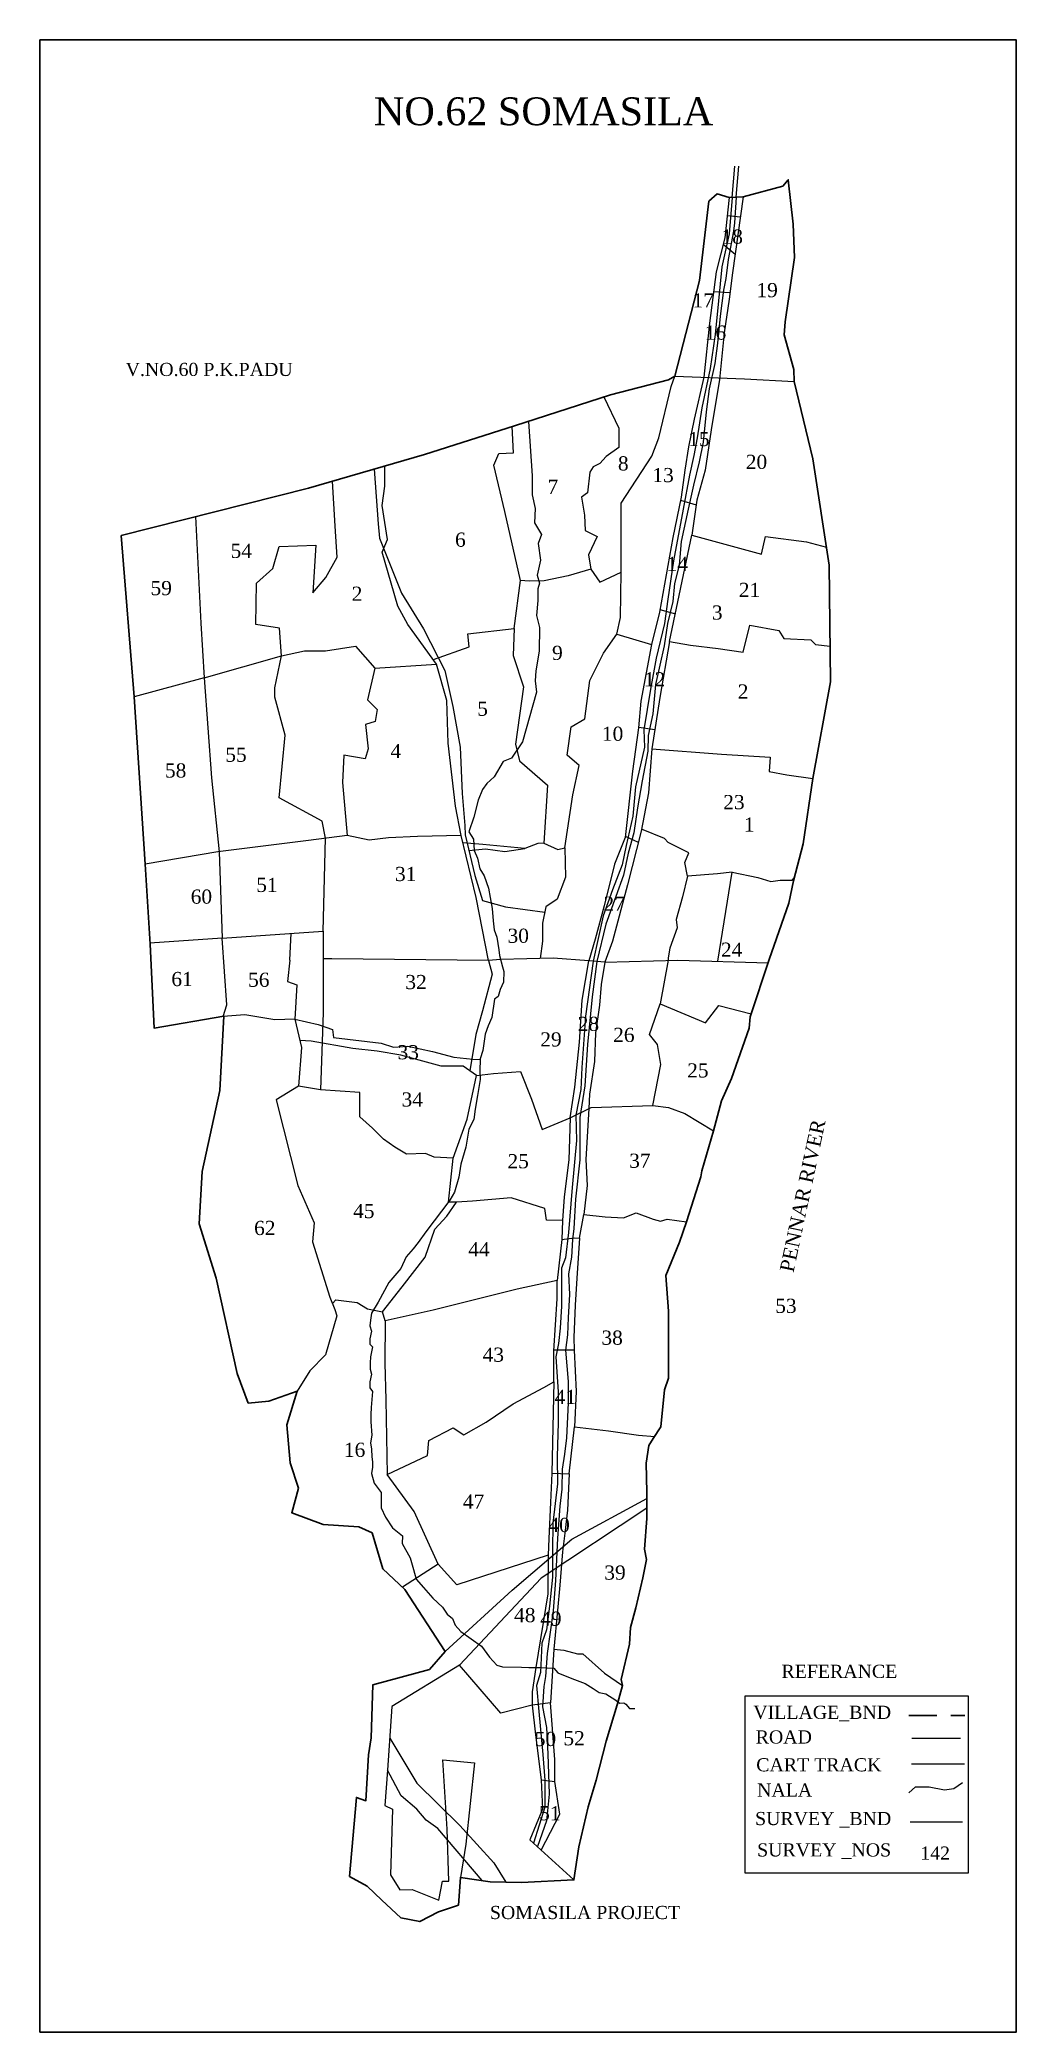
# Model space of a CAD drawing. Header units: millimetres. Extents: x 7.1 to 24.6, y 2.2 to 37.9.
import ezdxf

# ---------------------------------------------------------------- set-up
doc = ezdxf.new("R2010")
doc.units = ezdxf.units.MM
doc.header["$MEASUREMENT"] = 0
doc.linetypes.add('ACAD_ISO02W100', pattern=[15, 12, -3])
doc.linetypes.add('BORDER', pattern=[1.75, 0.5, -0.25, 0.5, -0.25, 0, -0.25])
for name, color, linetype in [('CARTTRACK', 30, 'ACAD_ISO02W100'), ('NALA', 4, 'Continuous'), ('SURVEY_BND', 7, 'Continuous'), ('SURVEY_NO', 7, 'Continuous'), ('TEXT', 7, 'Continuous')]:
    doc.layers.add(name, color=color, linetype=linetype)
doc.layers.add('ROAD', color=1, linetype='Continuous', lineweight=25)
doc.layers.add('VILL_BOUNDARY', color=6, linetype='BORDER', lineweight=30)
doc.styles.get("Standard").update_dxf_attribs({"font": 'TIMES.TTF', "height": 1})

msp = doc.modelspace()

# ---------------------------------------------------------------- linework, layer by layer
at = {"linetype": 'ByBlock', "lineweight": 30}
msp.add_lwpolyline([(7.092, 37.943), (24.6, 37.943), (24.6, 2.213), (7.092, 2.213)], close=True, dxfattribs=at)
msp.add_lwpolyline([(19.74, 8.247), (23.74, 8.247), (23.74, 5.066), (19.74, 5.066)], close=True)
at = {"layer": 'CARTTRACK', "linetype": 'ByBlock'}
for points in [[(13.085, 30.246), (13.158, 29.261), (13.182, 29.007), (13.576, 28.017), (13.969, 27.379), (14.352, 26.634), (14.496, 25.99), (14.628, 25.256), (14.668, 24.428), (14.71, 23.853), (14.72, 23.683), (14.892, 22.957), (15.032, 22.509), (15.44, 22.397), (16.147, 22.3)], [(14.787, 23.402), (15.082, 23.437), (15.429, 23.386), (15.787, 23.44)]]:
    msp.add_lwpolyline(points, dxfattribs=at)
at = {"layer": 'CARTTRACK', "ltscale": 0.1}
msp.add_lwpolyline([(22.724, 7.022), (23.675, 7.022)], dxfattribs=at)
at = {"layer": 'NALA', "linetype": 'ByBlock'}
msp.add_lwpolyline([(15.855, 31.1), (15.923, 30.123), (15.918, 29.784), (15.975, 29.537), (15.96, 29.283), (16.086, 29.073), (16.025, 28.913), (16.069, 28.613), (16.011, 28.342), (16.051, 28.197), (16.022, 28.096), (16.022, 27.891), (16, 27.622), (16.054, 27.402), (16.043, 26.979), (15.986, 26.625), (15.975, 26.448), (16, 26.245), (15.745, 25.353), (15.547, 25.059), (15.4, 25.003), (15.238, 24.723), (15.11, 24.608), (15.027, 24.5), (14.951, 24.309), (14.874, 24.005), (14.787, 23.742), (14.866, 23.606), (14.878, 23.407), (14.942, 23.27), (14.982, 23.075), (15.062, 22.951), (15.138, 22.732), (15.166, 22.561), (15.202, 22.365), (15.221, 22.142), (15.24, 21.98), (15.288, 21.849), (15.324, 21.622), (15.333, 21.519), (15.391, 21.318), (15.411, 21.237), (15.407, 21.042), (15.348, 20.914), (15.311, 20.789), (15.243, 20.737), (15.196, 20.412), (15.13, 20.262), (15.08, 20.112), (15.033, 19.816), (14.987, 19.666), (14.979, 19.45), (14.987, 19.297), (14.94, 19.011), (14.9, 18.768), (14.873, 18.579), (14.785, 18.407), (14.731, 18.086), (14.64, 17.779), (14.605, 17.546), (14.529, 17.278), (14.445, 17.131), (14.011, 16.566), (13.876, 16.376), (13.789, 16.258), (13.661, 16.117), (13.564, 15.906), (13.349, 15.659), (13.159, 15.303), (13.041, 15.106), (13.022, 14.983), (13.007, 14.878), (13.041, 14.784), (13.009, 14.646), (13.009, 14.554), (13.055, 14.502), (13.024, 14.325), (13.014, 14.218), (13.014, 14.102), (13.041, 14.012), (13.009, 13.874), (13.009, 13.768), (13.055, 13.7), (13.031, 13.418), (13.029, 13.287), (13.026, 13.161), (13.046, 12.918), (13.021, 12.782), (13.038, 12.668), (13.046, 12.53), (13.058, 12.44), (13.06, 12.343), (13.038, 12.234), (13.087, 12.057), (13.211, 11.891), (13.211, 11.76), (13.213, 11.615), (13.288, 11.45), (13.417, 11.26), (13.594, 11.114), (13.587, 10.979), (13.73, 10.722), (13.793, 10.508), (13.841, 10.338), (13.97, 10.188), (14.14, 9.998), (14.312, 9.836), (14.397, 9.707), (14.492, 9.634), (14.54, 9.513), (14.64, 9.401), (15.012, 9.133), (15.158, 8.939), (15.284, 8.793), (15.386, 8.764), (15.727, 8.759), (15.863, 8.754), (16.067, 8.754), (16.311, 8.74), (16.381, 8.656), (16.63, 8.556), (16.871, 8.463), (17.012, 8.377), (17.124, 8.305), (17.244, 8.279), (17.423, 8.167), (17.489, 8.114), (17.566, 8.12), (17.599, 8.097), (17.665, 8.017), (17.759, 8.018)], dxfattribs=at)
at = {"layer": 'NALA'}
msp.add_lwpolyline([(22.675, 6.506), (22.793, 6.61), (23.04, 6.61), (23.04, 6.61), (23.314, 6.558), (23.314, 6.558), (23.483, 6.584), (23.64, 6.688)], dxfattribs=at)
at = {"layer": 'ROAD', "linetype": 'ByBlock'}
for points in [[(19.506, 35.116), (19.553, 35.68)], [(19.579, 35.12), (19.627, 35.678)], [(19.506, 35.116), (19.456, 34.463), (19.322, 33.871), (19.26, 33.26), (19.205, 32.66), (19.113, 32.047), (18.965, 31.345), (18.878, 30.808), (18.817, 30.487), (18.742, 30.137), (18.629, 29.525), (18.454, 28.598), (18.352, 27.911), (18.292, 27.473), (18.143, 26.853), (18.044, 26.3), (17.92, 25.568), (17.933, 25.256), (17.775, 24.548), (17.727, 24.022), (17.605, 23.495), (17.535, 23.149), (17.361, 22.698), (17.191, 22.235), (17.017, 21.421), (16.879, 20.433), (16.81, 19.515), (16.794, 19.118), (16.702, 18.66), (16.718, 18.205), (16.635, 17.362), (16.573, 16.551), (16.518, 16.097), (16.449, 15.915), (16.448, 15.23), (16.425, 14.837), (16.392, 14.562), (16.347, 14.324), (16.387, 13.696), (16.389, 13.147), (16.368, 12.531), (16.375, 12.046), (16.288, 11.342), (16.283, 10.852), (16.283, 10.371), (16.231, 9.851), (16.18, 9.425), (16.095, 9.188), (16.072, 8.66), (15.998, 8.427), (16.041, 7.964), (16.109, 7.191), (16.146, 6.729), (16.149, 6.245), (15.944, 5.603)], [(19.579, 35.12), (19.546, 34.662), (19.53, 34.511), (19.438, 34.002), (19.395, 33.663), (19.35, 33.455), (19.291, 32.987), (19.243, 32.503), (19.194, 32.138), (19.096, 31.682), (19.042, 31.272), (18.989, 30.73), (18.917, 30.378), (18.815, 29.956), (18.719, 29.528), (18.595, 28.947), (18.558, 28.525), (18.473, 28.195), (18.44, 27.872), (18.345, 27.473), (18.287, 27.073), (18.132, 26.383), (18.083, 25.854), (18, 25.468), (17.993, 25.186), (17.892, 24.657), (17.811, 24.167), (17.745, 23.724), (17.64, 23.354), (17.561, 22.963), (17.418, 22.58), (17.244, 22.084), (17.078, 21.416), (16.999, 20.778), (16.912, 19.926), (16.867, 19.185), (16.774, 18.614), (16.774, 17.857), (16.695, 17.151), (16.67, 16.624), (16.645, 16.43), (16.627, 16.111), (16.572, 15.814), (16.588, 15.443), (16.563, 15.027), (16.554, 14.721), (16.518, 14.441), (16.566, 13.88), (16.566, 13.498), (16.538, 12.873), (16.5, 12.578), (16.456, 12.308), (16.453, 11.95), (16.418, 11.645), (16.372, 11.073), (16.339, 10.313), (16.296, 9.766), (16.192, 9.006), (16.159, 8.591), (16.128, 8.41), (16.105, 8.047), (16.176, 7.678), (16.202, 7.205), (16.227, 6.483), (16.179, 6.004), (16.013, 5.541)]]:
    msp.add_lwpolyline(points, dxfattribs=at)
at = {"layer": 'ROAD', "ltscale": 0.01}
msp.add_lwpolyline([(22.726, 7.486), (23.601, 7.486)], dxfattribs=at)
at = {"layer": 'SURVEY_BND', "linetype": 'ByBlock'}
for points in [[(19.453, 35.113), (19.376, 34.394), (19.219, 33.785), (19.102, 32.862), (18.997, 31.891), (18.825, 31.14), (18.722, 30.642), (18.656, 30.225), (18.59, 29.743), (18.444, 29.018), (18.203, 27.677), (18.06, 27.098), (17.867, 26.081), (17.83, 25.602), (17.717, 24.826), (17.589, 23.637), (17.396, 23.157), (17.212, 22.41), (17.053, 21.817), (16.934, 21.428), (16.297, 21.473), (15.353, 21.448), (15.135, 21.433), (14.915, 22.559), (14.645, 23.671), (13.863, 23.654), (13.343, 23.632), (12.995, 23.59), (12.604, 23.673)], [(19.704, 35.127), (19.514, 33.764), (19.451, 33.293), (19.365, 32.691), (19.279, 31.85), (19.133, 30.948), (19.021, 30.223), (18.875, 29.688), (18.782, 29.058), (20.03, 28.721), (20.106, 29.035), (20.838, 28.939), (21.198, 28.847)], [(19.419, 34.792), (19.655, 34.77)], [(19.347, 34.278), (19.561, 34.102)], [(19.174, 33.428), (19.468, 33.415)], [(17.203, 31.538), (17.472, 30.982), (17.472, 30.633), (17.247, 30.471), (17.136, 30.344), (17.012, 30.285), (16.953, 30.19), (16.911, 29.817), (16.807, 29.741), (16.858, 29.419), (16.87, 29.144), (17.086, 29.036), (16.931, 28.71), (16.972, 28.452), (17.131, 28.218), (17.515, 28.398), (17.519, 29.632), (18.064, 30.477), (18.191, 30.807), (18.415, 31.724), (18.477, 31.909), (19.729, 31.865), (20.62, 31.814)], [(14.148, 26.828), (14.791, 27.058), (14.765, 27.292), (15.597, 27.384), (15.711, 28.246), (15.433, 29.485), (15.231, 30.317), (15.325, 30.524), (15.585, 30.537), (15.564, 31.006)], [(10.038, 26.499), (11.424, 26.897), (11.388, 27.395), (10.963, 27.458), (10.977, 28.197), (11.269, 28.464), (11.381, 28.857), (12.043, 28.88), (11.99, 28.025), (12.219, 28.303), (12.421, 28.665), (12.386, 29.22), (12.339, 30.029)], [(11.424, 26.897), (11.837, 26.987), (12.215, 26.983), (12.754, 27.07), (13.097, 26.675), (14.207, 26.748), (13.689, 27.456), (13.511, 27.784), (13.394, 28.197), (13.229, 28.753), (13.325, 28.98), (13.233, 29.593), (13.277, 29.938), (13.278, 30.302)], [(18.579, 29.687), (18.863, 29.606)], [(9.885, 29.392), (9.976, 27.483), (10.038, 26.499), (8.785, 26.162)], [(18.385, 27.152), (18.782, 29.058)], [(16.972, 28.452), (16.566, 28.332), (16.136, 28.239), (15.867, 28.234), (15.711, 28.246)], [(17.441, 27.283), (17.503, 27.584), (17.515, 28.398)], [(18.212, 27.725), (18.489, 27.649)], [(15.597, 27.384), (15.577, 26.902), (15.764, 26.341), (15.624, 25.309), (15.693, 25.013), (16.193, 24.576), (16.129, 23.534), (16.022, 23.53), (15.787, 23.44), (15.036, 23.512), (14.675, 23.544)], [(16.129, 23.534), (16.378, 23.42), (16.504, 23.45), (16.648, 24.402), (16.764, 24.929), (16.546, 25.117), (16.621, 25.62), (16.867, 25.765), (16.956, 26.456), (17.202, 26.944), (17.441, 27.283), (18.06, 27.098)], [(18.385, 27.152), (18.761, 27.086), (19.255, 27.025), (19.707, 26.959), (19.825, 27.444), (20.346, 27.348), (20.434, 27.208), (20.915, 27.183), (21.004, 27.102), (21.262, 27.069)], [(10.362, 21.834), (12.174, 21.961), (12.217, 23.625), (12.156, 23.929), (11.383, 24.352), (11.491, 25.476), (11.305, 26.157), (11.305, 26.321), (11.424, 26.897)], [(18.385, 27.152), (18.211, 26.149), (18.069, 25.226), (19.313, 25.135), (20.189, 25.076), (20.172, 24.824), (20.489, 24.759), (20.954, 24.699)], [(13.097, 26.675), (12.965, 26.109), (13.142, 25.932), (13.106, 25.718), (12.934, 25.663), (12.977, 25.227), (12.928, 25.05), (12.543, 25.117), (12.519, 24.622), (12.604, 23.673), (11.91, 23.586), (10.283, 23.379), (8.979, 23.161)], [(10.038, 26.499), (10.167, 24.709), (10.309, 23.383), (10.362, 21.834), (9.066, 21.741)], [(14.645, 23.671), (14.548, 24.202), (14.412, 25.33), (14.39, 26.092), (14.207, 26.748)], [(17.831, 25.619), (18.123, 25.573)], [(18.069, 25.226), (18.006, 24.44), (17.874, 23.754), (17.627, 22.79), (17.362, 21.778), (17.223, 21.404), (16.934, 21.428)], [(17.591, 23.659), (17.822, 23.553)], [(19.505, 23.017), (19.245, 22.988), (18.708, 22.944), (18.658, 23.192), (18.731, 23.362), (18.359, 23.547), (18.295, 23.622), (17.881, 23.79)], [(16.504, 23.45), (16.517, 22.929), (16.37, 22.529), (16.165, 22.392), (16.108, 22.102), (16.104, 21.78), (16.066, 21.467)], [(18.708, 22.944), (18.616, 22.573), (18.5, 22.166), (18.52, 22.02), (18.39, 21.653), (18.362, 21.478), (18.362, 21.435), (18.216, 20.652), (19.027, 20.314), (19.266, 20.626), (19.846, 20.473)], [(19.25, 21.419), (19.505, 23.017), (19.97, 22.92), (20.198, 22.849), (20.366, 22.872), (20.582, 22.872), (20.623, 22.919)], [(11.576, 21.437), (11.532, 21.057), (11.699, 20.994), (11.667, 20.38), (11.303, 20.365), (10.769, 20.459), (10.378, 20.43), (10.443, 20.639), (10.362, 21.834)], [(11.576, 21.437), (11.597, 21.92)], [(12.174, 21.961), (12.174, 20.501), (12.127, 19.113)], [(15.135, 21.433), (12.328, 21.464), (12.174, 21.459)], [(17.223, 21.404), (18.532, 21.44), (20.154, 21.393)], [(15.135, 21.433), (15.204, 21.189), (15.031, 20.529), (14.91, 20.105), (14.802, 19.454)], [(16.6, 18.609), (16.684, 19.163), (16.768, 19.967), (16.816, 20.72), (16.934, 21.428)], [(17.223, 21.404), (17.156, 21.004), (17.128, 20.631), (17.056, 20.132), (17.041, 19.619), (16.949, 19.032), (16.936, 18.777), (16.88, 17.862), (16.904, 17.394), (16.848, 16.878), (17.232, 16.836), (17.56, 16.818), (17.784, 16.906), (18.092, 16.79), (18.22, 16.757), (18.342, 16.791), (18.686, 16.748)], [(11.667, 20.38), (11.785, 19.871), (11.729, 19.177), (11.332, 18.936), (11.72, 17.396), (12.009, 16.725), (11.981, 16.385), (12.293, 15.393), (12.381, 15.17), (12.418, 15.061), (12.214, 14.357), (11.934, 14.072), (11.708, 13.71)], [(11.667, 20.38), (12.081, 20.287), (12.341, 20.193), (12.356, 20.054), (13.213, 19.951), (13.434, 19.879), (13.689, 19.897), (14.134, 19.8), (14.516, 19.7), (14.858, 19.661), (14.986, 19.656)], [(14.921, 19.37), (15.224, 19.405), (15.711, 19.441), (15.906, 18.944), (16.099, 18.399), (16.6, 18.609), (16.977, 18.797), (18.084, 18.833), (18.23, 19.568), (18.168, 19.924), (18.023, 20.107), (18.216, 20.652)], [(14.503, 17.885), (14.754, 18.584), (14.921, 19.37), (14.683, 19.538), (14.288, 19.538), (13.568, 19.737), (13.143, 19.803), (12.706, 19.854), (11.957, 19.988), (11.756, 19.998)], [(12.337, 15.282), (12.4, 15.346), (12.78, 15.298), (12.97, 15.183), (13.239, 15.13), (13.592, 15.579), (14.004, 16.11), (14.176, 16.616), (14.393, 16.846), (14.562, 17.1), (14.421, 17.1), (14.503, 17.885), (14.164, 17.904), (14.006, 17.971), (13.669, 17.961), (13.456, 18.085), (13.256, 18.228), (13.055, 18.424), (12.827, 18.63), (12.827, 19.066), (12.127, 19.113), (11.729, 19.177)], [(16.6, 18.609), (16.577, 17.857), (16.495, 17.193), (16.462, 16.772), (16.176, 16.777), (16.147, 16.986), (15.542, 17.174), (14.848, 17.116), (14.562, 17.1)], [(18.084, 18.833), (18.366, 18.793), (18.657, 18.691), (19.173, 18.377)], [(16.462, 16.772), (16.454, 16.431), (16.673, 16.46), (16.77, 16.453), (16.848, 16.878)], [(16.77, 16.453), (16.719, 15.734), (16.69, 15.248), (16.665, 14.668), (16.675, 14.441), (16.307, 14.441)], [(16.454, 16.431), (16.367, 15.696), (15.65, 15.536), (14.143, 15.161), (13.284, 14.972), (13.239, 15.13)], [(13.284, 14.972), (13.277, 14.212), (13.297, 13.55), (13.321, 12.216), (14.044, 12.553), (14.069, 12.821), (14.503, 13.05), (14.694, 12.923), (15.097, 13.151), (15.577, 13.483), (16.129, 13.777), (16.307, 13.874), (16.307, 14.433), (16.367, 15.364), (16.367, 15.696)], [(16.675, 14.441), (16.712, 13.701), (16.677, 13.068), (17.287, 12.995), (17.828, 12.922), (18.119, 12.898)], [(16.307, 13.874), (16.273, 12.235), (16.582, 12.228), (16.677, 13.068)], [(16.273, 12.235), (16.251, 11.712), (16.218, 11.068), (16.206, 10.77), (14.57, 10.235), (14.236, 10.608), (13.803, 11.548), (13.321, 12.216)], [(16.582, 12.228), (16.552, 11.576), (16.505, 11.161), (16.463, 10.824), (16.414, 10.228), (16.377, 9.776), (16.311, 9.082), (16.489, 9.065), (16.732, 8.995), (16.829, 8.995), (17.219, 8.653), (17.541, 8.429)], [(17.977, 11.61), (16.08, 10.356), (14.617, 8.794), (13.406, 8.055)], [(14.359, 9.038), (15.562, 10.14), (16.634, 11.054), (17.978, 11.785)], [(16.206, 10.77), (16.204, 10.071), (15.985, 8.754), (15.92, 8.314), (15.92, 8.079), (15.357, 7.935), (14.617, 8.794)], [(14.236, 10.608), (13.595, 10.191)], [(16.311, 9.082), (16.247, 8.118), (15.92, 8.079)], [(13.406, 8.055), (13.325, 6.913), (13.277, 6.279), (13.416, 6.211), (13.381, 5.035), (13.545, 4.768), (13.767, 4.772), (14.246, 4.579), (14.31, 4.922), (14.426, 4.922), (14.394, 5.855), (14.317, 7.099), (14.886, 7.044), (14.728, 5.585), (14.637, 4.989)], [(15.92, 8.079), (15.983, 7.544), (16.081, 6.737), (16.324, 6.706), (16.324, 7.102), (16.247, 8.118)], [(13.365, 7.484), (13.853, 6.679), (14.621, 5.918), (15.233, 5.252), (15.451, 4.903)], [(15.024, 4.93), (14.231, 5.863), (14.02, 6.014), (13.853, 6.212), (13.572, 6.449), (13.325, 6.913)], [(16.081, 6.737), (16.104, 6.214), (15.878, 5.663), (16.669, 4.944)], [(16.081, 5.479), (16.416, 6.123), (16.324, 6.706)]]:
    msp.add_lwpolyline(points, dxfattribs=at)
at = {"layer": 'SURVEY_BND'}
msp.add_lwpolyline([(22.698, 5.982), (23.636, 5.982)], dxfattribs=at)
at = {"layer": 'VILL_BOUNDARY', "linetype": 'ByBlock'}
for points in [[(8.55, 29.055), (11.91, 29.905), (13.99, 30.509), (15.603, 31.018), (17.328, 31.579), (18.368, 31.848), (18.477, 31.909), (18.919, 33.628), (19.088, 35.048), (19.238, 35.181), (19.453, 35.113), (19.704, 35.127), (20.415, 35.321), (20.513, 35.434), (20.599, 34.636), (20.625, 34.038), (20.46, 32.885), (20.442, 32.65), (20.614, 32.029), (20.62, 31.814)], [(20.62, 31.814), (20.955, 30.431), (21.247, 28.523), (21.269, 26.429), (20.954, 24.699), (20.782, 23.525), (20.607, 22.858), (20.523, 22.463), (20.172, 21.448), (19.829, 20.422), (19.809, 20.218), (19.496, 19.313), (19.317, 18.916), (19.173, 18.377), (18.965, 17.661), (18.944, 17.555), (18.686, 16.748), (18.563, 16.379), (18.32, 15.781), (18.367, 15.145), (18.368, 13.94), (18.294, 13.73), (18.226, 13.07), (18.093, 12.857), (18.012, 12.732), (17.965, 12.416), (17.979, 11.896), (17.976, 11.422), (17.935, 10.872), (17.968, 10.689), (17.902, 10.358), (17.777, 9.825), (17.685, 9.471), (17.663, 9.173), (17.519, 8.536), (17.541, 8.429), (17.445, 8.082), (17.247, 7.43), (17.07, 6.734), (16.923, 6.253), (16.76, 5.538), (16.669, 4.944), (15.732, 4.898), (15.17, 4.907), (14.633, 4.989), (14.597, 4.491), (14.242, 4.372), (13.905, 4.195), (13.568, 4.263), (13.227, 4.577), (12.961, 4.828), (12.642, 5.006), (12.77, 6.422), (12.938, 6.363), (12.984, 7.187), (13.034, 7.492), (13.062, 8.44), (14.077, 8.717), (14.359, 9.038), (13.636, 10.153), (13.24, 10.522), (13.051, 11.169)], [(8.55, 29.055), (8.785, 26.162), (8.979, 23.161), (9.067, 21.724), (9.139, 20.219), (10.393, 20.433), (10.318, 19.099), (10.001, 17.646), (9.946, 16.709), (10.251, 15.734), (10.628, 14.026), (10.829, 13.495), (11.197, 13.526), (11.708, 13.71), (11.523, 13.102), (11.583, 12.422), (11.729, 11.971), (11.61, 11.527), (12.17, 11.317), (12.811, 11.274), (13.051, 11.169)]]:
    msp.add_lwpolyline(points, dxfattribs=at)
at = {"layer": 'VILL_BOUNDARY'}
msp.add_lwpolyline([(22.677, 7.89), (23.68, 7.89)], dxfattribs=at)

# ---------------------------------------------------------------- texts
msp.add_text('REFERANCE', height=0.2356).set_placement((20.392, 8.566))
at = {"layer": 'CARTTRACK'}
msp.add_text('CART TRACK', height=0.2356, dxfattribs=at).set_placement((19.939, 6.89))
at = {"layer": 'NALA'}
msp.add_text('NALA', height=0.2356, dxfattribs=at).set_placement((19.954, 6.437))
at = {"layer": 'ROAD'}
msp.add_text('ROAD', height=0.2356, dxfattribs=at).set_placement((19.929, 7.389))
at = {"layer": 'SURVEY_NO', "linetype": 'ByBlock'}
for s, p in [('18', (19.316, 34.288)), ('17', (18.796, 33.144)), ('19', (19.942, 33.328)), ('16', (19.016, 32.566)), ('15', (18.719, 30.657)), ('8', (17.458, 30.22)), ('20', (19.751, 30.248)), ('7', (16.196, 29.801)), ('13', (18.076, 30.011)), ('6', (14.537, 28.853)), ('54', (10.512, 28.652)), ('14', (18.331, 28.418)), ('59', (9.076, 27.984)), ('2', (12.684, 27.883)), ('21', (19.626, 27.952)), ('3', (19.143, 27.546)), ('9', (16.277, 26.823)), ('12', (17.925, 26.348)), ('2', (19.607, 26.13)), ('5', (14.935, 25.821)), ('10', (17.171, 25.372)), ('55', (10.417, 24.996)), ('4', (13.379, 25.061)), ('58', (9.335, 24.713)), ('23', (19.347, 24.146)), ('1', (19.718, 23.744)), ('51', (10.972, 22.661)), ('31', (13.461, 22.857)), ('60', (9.797, 22.451)), ('27', (17.199, 22.323)), ('30', (15.479, 21.749)), ('24', (19.306, 21.499)), ('61', (9.45, 20.973)), ('56', (10.826, 20.96)), ('32', (13.646, 20.919)), ('28', (16.737, 20.169)), ('29', (16.066, 19.89)), ('26', (17.373, 19.971)), ('33', (13.507, 19.66)), ('25', (18.7, 19.334)), ('34', (13.578, 18.813)), ('25', (15.477, 17.706)), ('37', (17.66, 17.714)), ('45', (12.709, 16.812)), ('62', (10.934, 16.509)), ('44', (14.775, 16.127)), ('53', (20.279, 15.112)), ('38', (17.162, 14.541)), ('43', (15.032, 14.236)), ('41', (16.324, 13.479)), ('16', (12.544, 12.53)), ('47', (14.677, 11.601)), ('40', (16.212, 11.182)), ('39', (17.214, 10.328)), ('48', (15.596, 9.565)), ('49', (16.064, 9.501)), ('50', (15.967, 7.344)), ('52', (16.48, 7.357)), ('51', (16.045, 6.012))]:
    msp.add_text(s, height=0.254, dxfattribs=at).set_placement(p)
msp.add_text('PENNAR RIVER', height=0.254, rotation=78.0258, dxfattribs=at).set_placement((20.606, 15.827))
at = {"layer": 'SURVEY_NO'}
msp.add_text('142', height=0.2356, dxfattribs=at).set_placement((22.88, 5.306))
at = {"layer": 'TEXT'}
for s, height, p in [('NO.62 SOMASILA', 0.5, (13.083, 36.412)), ('V.NO.60 P.K.PADU', 0.23561, (8.63, 31.915)), ('SURVEY _BND', 0.23561, (19.918, 5.926)), ('SURVEY _NOS', 0.23561, (19.955, 5.363)), ('SOMASILA PROJECT', 0.23561, (15.162, 4.241))]:
    msp.add_text(s, height=height, dxfattribs=at).set_placement(p)
at = {"layer": 'VILL_BOUNDARY'}
msp.add_text('VILLAGE_BND', height=0.23561, dxfattribs=at).set_placement((19.886, 7.831))

doc.saveas('drawing.dxf')
